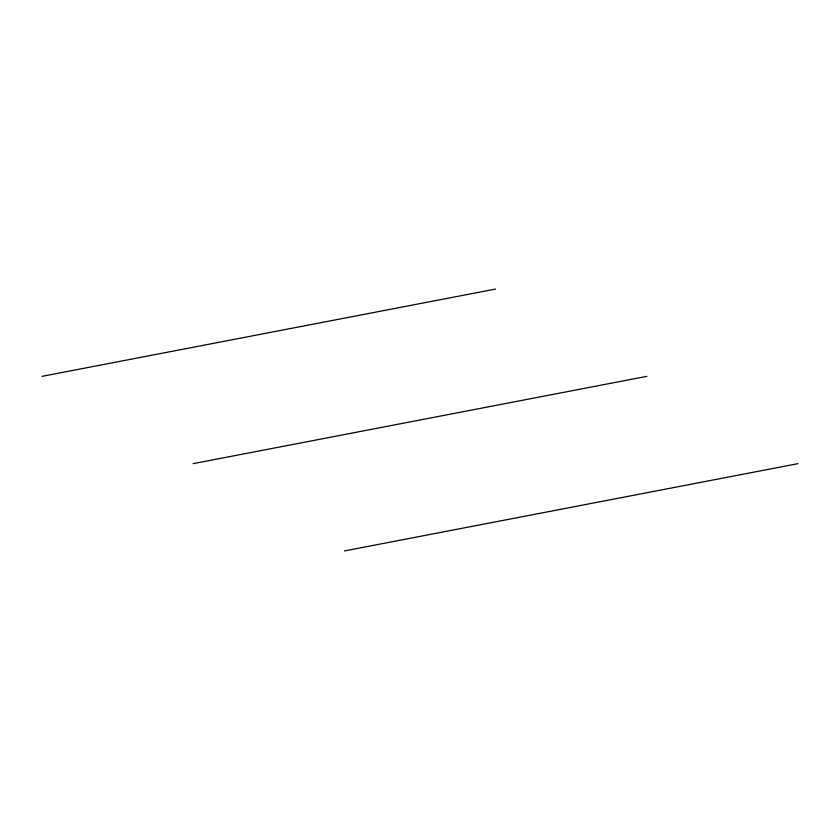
<?xml version="1.0" encoding="UTF-8"?>
<svg xmlns="http://www.w3.org/2000/svg" width="840" height="840" viewBox="0 0 840 840"><rect width="100%" height="100%" fill="white"/><g stroke="black" fill="none" stroke-linecap="round" stroke-linejoin="round"><path stroke-width="1.26" d="M42 376.352L495.6 289.055M193.2 463.649L646.8 376.352M344.4 550.946L798 463.649"/></g></svg>
